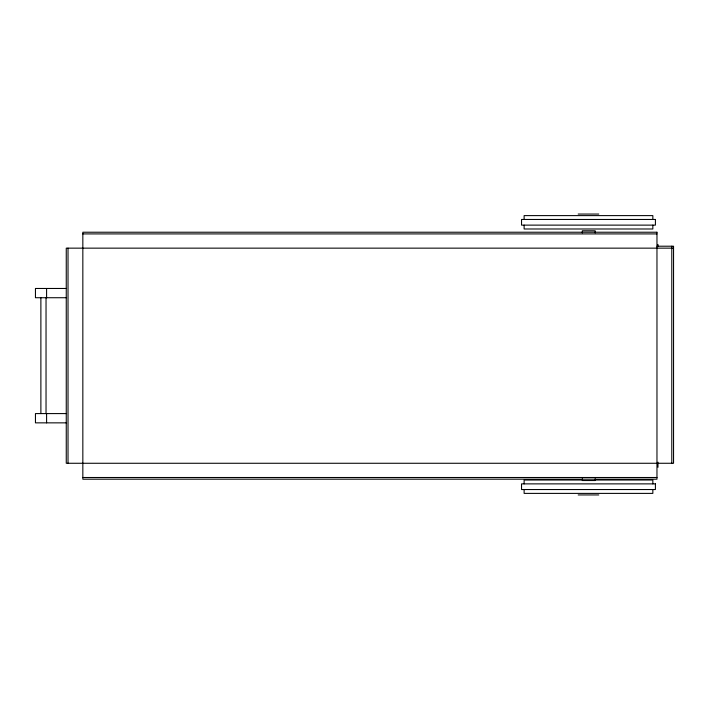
<?xml version="1.0" encoding="UTF-8"?>
<svg xmlns="http://www.w3.org/2000/svg" width="709" height="709" viewBox="0 0 709 709"><rect width="100%" height="100%" fill="white"/><g stroke="black" fill="none" stroke-linecap="round" stroke-linejoin="round"><path stroke-width="1.06" d="M578.181 214.056L598.777 214.056M82.838 233.917L656.968 233.917M656.968 246.209L673.55 246.209L673.55 463.269L66.256 463.269L66.256 248.15L673.55 248.15M66.265 288.466L35.45 288.466L35.45 297.727L66.265 297.727M66.265 413.586L35.45 413.586L35.45 422.856L66.265 422.856M82.838 477.503L656.968 477.503M582.231 480.011L524.119 480.011L524.119 483.875M594.727 480.011L652.847 480.011L652.847 483.875M578.181 494.944L598.777 494.944M671.786 246.209L671.786 463.269M657.979 244.428L657.979 246.564M657.979 462.153L657.979 467.302M652.847 219.462L652.847 215.607L524.119 215.607L524.119 219.462M652.847 225.125L652.847 228.989L524.119 228.989L524.119 225.125M652.847 489.538L652.847 493.393L524.119 493.393L524.119 489.538M595.179 232.942L595.179 230.788L582.302 230.788L582.302 232.942M595.179 478.699L595.179 480.525L582.302 480.525L582.302 478.699M68.02 248.15L68.02 463.269M46.59 288.466L46.59 297.727M46.59 413.586L46.59 422.856M46.032 297.727L46.032 413.586M40.883 297.727L40.883 413.586M655.417 219.462L521.54 219.462L521.54 225.125L655.417 225.125L655.417 219.462M656.968 232.224L82.838 232.224L82.838 479.195L656.968 479.195L656.968 232.224M655.417 483.875L521.54 483.875L521.54 489.538L655.417 489.538L655.417 483.875"/></g></svg>
